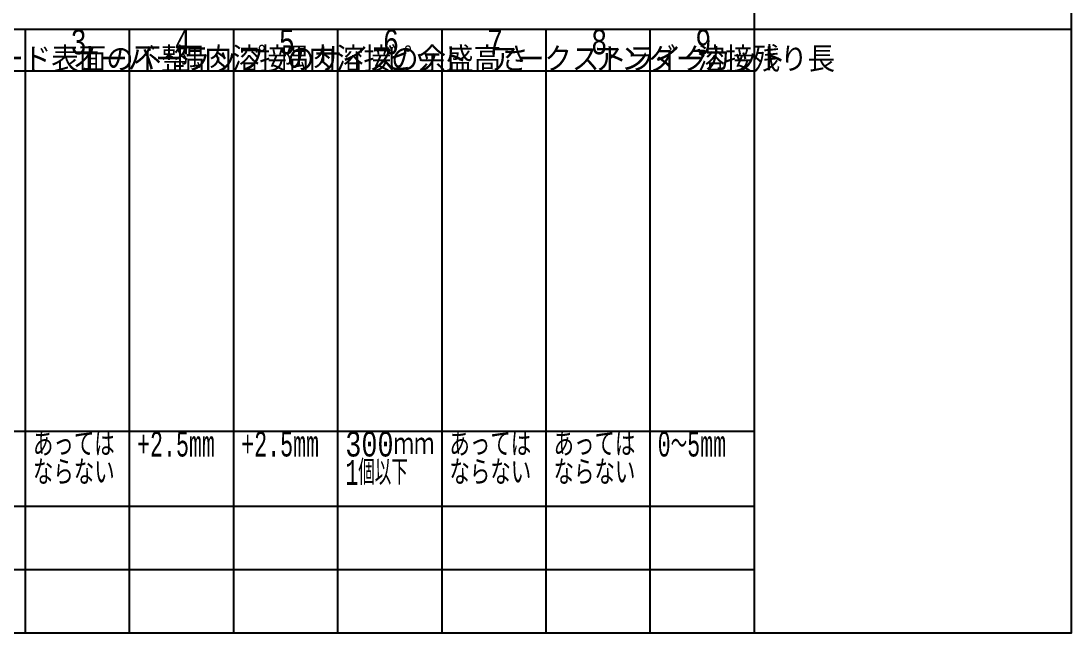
# Model space of a CAD drawing. Header units: millimetres. Extents: x 0 to 18796, y -11 to 7128.
# Drawn here: x 10980 to 11988, y 2456 to 3044 of the extents above; entities that cross this region are included whole.
import ezdxf
from ezdxf.enums import TextEntityAlignment as Align

# ---------------------------------------------------------------- set-up
doc = ezdxf.new("R2010")
doc.units = ezdxf.units.MM
doc.header["$LTSCALE"] = 5
doc.layers.get('0').update_dxf_attribs({"color": 255})
doc.layers.add('寸法', color=4, linetype='Continuous')
doc.layers.add('文字', color=7, linetype='Continuous')
doc.styles.add('DLSTANDARD1', font='monotxt.shx', dxfattribs={"width": 0.6, "bigfont": 'extfont'})
doc.styles.add('TATEGAKI', font='txt', dxfattribs={"bigfont": 'bigfont.shx'})

msp = doc.modelspace()

# ---------------------------------------------------------------- linework, layer by layer
at = {"linetype": 'Continuous', "lineweight": -3}
for p, q in [((8784, 3036), (11988, 3036)), ((8784, 2996), (11684, 2996)), ((8784, 2649.709), (11684, 2649.709)), ((8784, 2577.936), (11684, 2577.936)), ((8784, 2516.968), (11684, 2516.968))]:
    msp.add_line(p, q, dxfattribs=at)
msp.add_lwpolyline([(8784, 4672), (11988, 4672), (11988, 2456), (8784, 2456)], close=True, dxfattribs=at)
at = {"layer": '寸法', "linetype": 'Continuous'}
for p, q in [((11684, 2456), (11684, 3076)), ((10984, 2456), (10984, 3036)), ((11084, 2456), (11084, 3036)), ((11184, 2456), (11184, 3036)), ((11284, 2456), (11284, 3036)), ((11384, 2456), (11384, 3036)), ((11484, 2456), (11484, 3036)), ((11584, 2456), (11584, 3036))]:
    msp.add_line(p, q, dxfattribs=at)

# ---------------------------------------------------------------- texts
at = {"layer": '文字', "color": 0, "linetype": 'Continuous', "ltscale": 6, "style": 'DLSTANDARD1'}
for s, width, p in [('3', 0.74375, (11027.207, 3004.574)), ('4', 0.74375, (11127.207, 3004.574)), ('5', 0.74375, (11227.207, 3004.574)), ('6', 0.74375, (11327.207, 3004.574)), ('7', 0.74375, (11427.207, 3004.574)), ('8', 0.74375, (11527.207, 3004.574)), ('あっては', 0.74375, (10991.094, 2618.284)), ('+2.5mm', 0.6, (11091.094, 2618.284)), ('+2.5mm', 0.6, (11191.094, 2618.284)), ('300ｍｍ', 0.74375, (11291.094, 2618.284)), ('あっては', 0.74375, (11391.094, 2618.284)), ('あっては', 0.74375, (11491.094, 2618.284)), ('ならない', 0.74375, (10991.094, 2591.08)), ('1個以下', 0.6, (11291.094, 2591.08)), ('ならない', 0.74375, (11391.094, 2591.08)), ('ならない', 0.74375, (11491.094, 2591.08))]:
    msp.add_text(s, height=24, dxfattribs=dict(at, width=width)).set_placement(p, align=Align.BOTTOM_LEFT)
at = {"layer": '文字', "color": 1, "linetype": 'Continuous', "ltscale": 6, "style": 'DLSTANDARD1'}
for s, width, p in [('9', 0.74375, (11627.207, 3004.574)), ('0～5mm', 0.6, (11591.094, 2618.284))]:
    msp.add_text(s, height=24, dxfattribs=dict(at, width=width)).set_placement(p, align=Align.BOTTOM_LEFT)
at = {"layer": '文字', "color": 0, "linetype": 'Continuous', "ltscale": 6, "style": 'TATEGAKI'}
for s, p in [('ビード表面の不整', (10929.476, 2987.673)), ('オーバーラップ', (11029.476, 2987.673)), ('隅肉溶接のサイズ', (11129.476, 2987.673)), ('隅肉溶接の余盛高さ', (11229.476, 2987.673)), ('ピット', (11329.476, 2987.673)), ('アークストライク', (11429.476, 2987.673)), ('アンダーカット', (11529.476, 2987.673))]:
    msp.add_text(s, height=24, dxfattribs=at).set_placement(p, align=Align.BOTTOM_LEFT)
at = {"layer": '文字', "color": 1, "linetype": 'Continuous', "ltscale": 6, "style": 'TATEGAKI'}
msp.add_text('溶接残り長', height=24, dxfattribs=at).set_placement((11629.476, 2987.673), align=Align.BOTTOM_LEFT)

doc.saveas('drawing.dxf')
